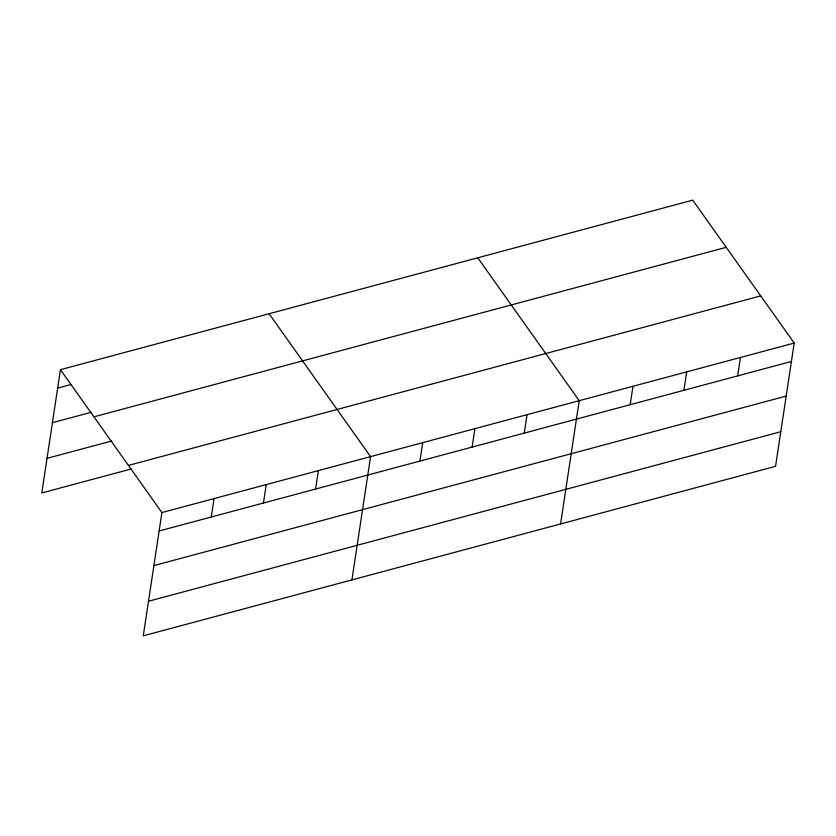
<?xml version="1.0" encoding="UTF-8"?>
<svg xmlns="http://www.w3.org/2000/svg" width="836" height="836" viewBox="0 0 836 836"><rect width="100%" height="100%" fill="white"/><g stroke="black" fill="none" stroke-linecap="round" stroke-linejoin="round"><path stroke-width="1.25" d="M60.443 369.679L161.912 512.572L143.269 635.841L775.557 466.321L794.2 343.053L692.73 200.159L60.443 369.679L41.8 492.947L131.221 468.975M211.289 517.014L214.068 498.58M263.444 503.032L266.235 484.598M315.611 489.039L318.401 470.616M351.925 579.902L370.567 456.634L269.098 313.73M419.944 461.075L422.723 442.641M472.11 447.082L474.89 428.659M524.266 433.1L527.056 414.677M560.58 523.963L579.223 400.684L477.753 257.791M630.177 404.708L632.967 386.274M683.921 390.297L686.711 371.874M737.665 375.886L740.456 357.463M57.653 388.103L71.321 384.445M52.428 422.702L90.925 412.378M93.925 416.83L726.223 247.31M47.035 458.347L111.616 441.032M128.42 465.412L760.718 295.892M161.912 512.572L794.2 343.053M159.122 530.996L791.41 361.476M153.887 565.596L786.185 396.076M148.494 601.241L780.793 431.721"/></g></svg>
